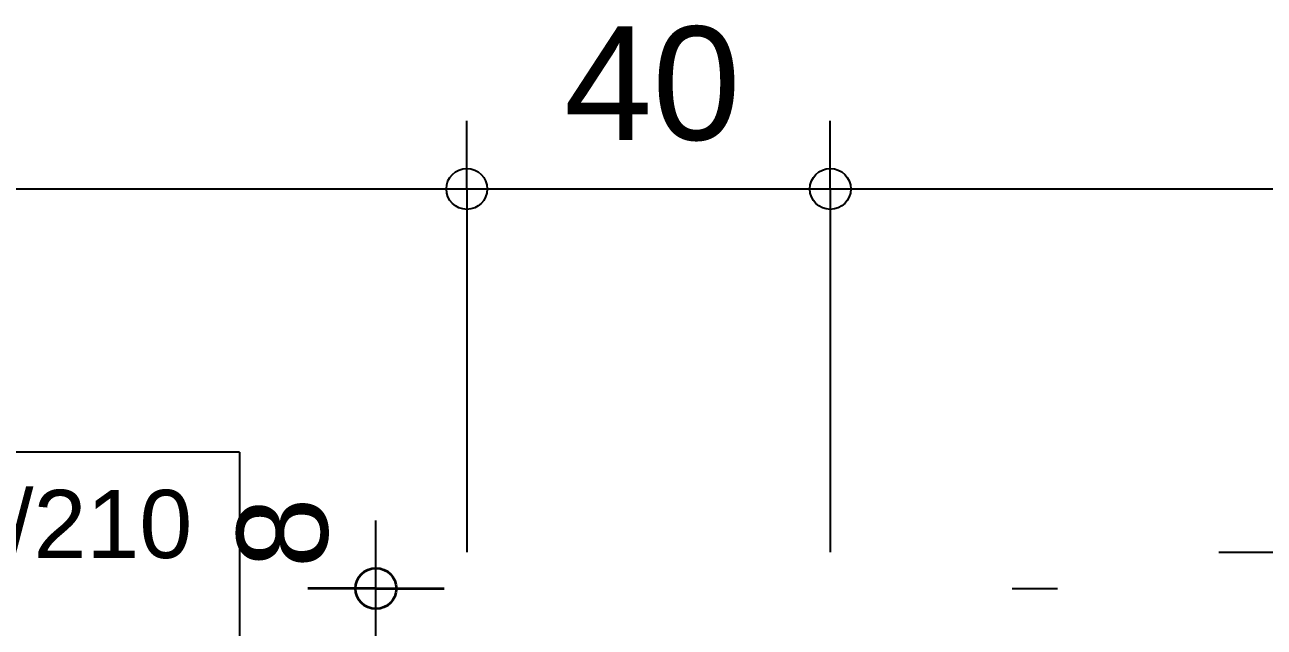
# Model space of a CAD drawing. Header units: centimetres. Extents: x 0.3 to 84.3, y 0.3 to 59.7.
# Drawn here: x 36.607 to 39.335, y 16.709 to 18.036 of the extents above; entities that cross this region are included whole.
import ezdxf

# ---------------------------------------------------------------- set-up
doc = ezdxf.new("R2010")
doc.units = ezdxf.units.CM
doc.linetypes.add('AUSGEZOGEN', pattern=[0])
doc.linetypes.add('PUNKT', pattern=[6.35, 0, -6.35])
doc.layers.add('Moebel', color=7, linetype='AUSGEZOGEN', lineweight=25, true_color=0xababab)
for name, color, linetype, lineweight in [('Oeffnungsrichtung Fenster', 7, 'AUSGEZOGEN', 25), ('Vorhangbrett', 7, 'AUSGEZOGEN', 25), ('Werkplan- Ausfuehrungsmasse', 7, 'AUSGEZOGEN', 25)]:
    doc.layers.add(name, color=color, linetype=linetype, lineweight=lineweight)
doc.styles.add('ARIAL', font='ARIAL.TTF')

msp = doc.modelspace()

# ---------------------------------------------------------------- linework, layer by layer
at = {"layer": 'Moebel', "color": 253, "linetype": 'AUSGEZOGEN', "lineweight": 25, "true_color": 0xababab}
for q in [(32.88, 17.094), (37.08, 16.294)]:
    msp.add_line((37.08, 17.094), q, dxfattribs=at)
at = {"layer": 'Oeffnungsrichtung Fenster', "color": 7, "linetype": 'AUSGEZOGEN', "lineweight": 25}
msp.add_line((39.235, 16.874), (40.235, 16.874), dxfattribs=at)
at = {"layer": 'Vorhangbrett', "color": 191, "linetype": 'AUSGEZOGEN', "lineweight": 25, "true_color": 0xbe96ea}
for p, q in [((37.38, 16.794), (37.38, 16.944)), ((37.38, 16.634), (37.38, 16.794))]:
    msp.add_line(p, q, dxfattribs=at)
at = {"layer": 'Vorhangbrett', "color": 191, "linetype": 'PUNKT', "lineweight": 25, "true_color": 0xbe96ea}
msp.add_line((32.33, 16.794), (46.91, 16.794), dxfattribs=at)
at = {"layer": 'Vorhangbrett', "color": 191, "linetype": 'AUSGEZOGEN', "lineweight": 35, "true_color": 0xbe96ea}
for q in [(37.23, 16.794), (37.53, 16.794)]:
    msp.add_line((37.38, 16.794), q, dxfattribs=at)
msp.add_circle((37.38, 16.794), 0.045, dxfattribs=at)
at = {"layer": 'Werkplan- Ausfuehrungsmasse', "color": 7, "linetype": 'AUSGEZOGEN', "lineweight": 25}
for p, q in [((37.58, 17.674), (37.58, 17.824)), ((38.38, 17.674), (38.38, 17.824)), ((37.58, 17.674), (37.58, 17.524)), ((37.58, 17.674), (38.38, 17.674)), ((38.38, 17.674), (38.38, 17.524)), ((38.38, 17.674), (44.97, 17.674))]:
    msp.add_line(p, q, dxfattribs=at)
for points in [[(32.38, 17.674), (32.7961, 17.674), (32.7961, 17.674), (34.8963, 17.674), (34.8963, 17.674), (36.171, 17.674), (36.171, 17.674), (37.58, 17.674)], [(37.58, 17.674), (37.58, 17.6274), (37.58, 17.6274), (37.58, 17.5933), (37.58, 17.5933), (37.58, 17.4416), (37.58, 17.4416), (37.58, 16.874)], [(38.38, 17.674), (38.38, 17.6143), (38.38, 17.6143), (38.38, 17.5762), (38.38, 17.5762), (38.38, 17.4062), (38.38, 17.4062), (38.38, 16.874)]]:
    msp.add_lwpolyline(points, dxfattribs=at)
for centre in [(37.58, 17.674), (38.38, 17.674)]:
    msp.add_circle(centre, 0.045, dxfattribs=at)

# ---------------------------------------------------------------- texts
at = {"layer": 'Moebel', "color": 253, "linetype": 'AUSGEZOGEN', "lineweight": 25, "true_color": 0xababab, "insert": (36.335, 16.859), "char_height": 0.15, "width": 0.075, "attachment_point": 7, "style": 'ARIAL'}
msp.add_mtext('40/210', dxfattribs=at)
at = {"layer": 'Vorhangbrett', "color": 191, "linetype": 'AUSGEZOGEN', "lineweight": 35, "true_color": 0xbe96ea, "insert": (37.2766, 16.839), "char_height": 0.2, "width": 0.1, "attachment_point": 7, "rotation": 90, "style": 'ARIAL'}
msp.add_mtext('8', dxfattribs=at)
at = {"layer": 'Werkplan- Ausfuehrungsmasse', "color": 7, "linetype": 'AUSGEZOGEN', "lineweight": 50, "insert": (37.7941, 17.7783), "char_height": 0.25, "width": 0.125, "attachment_point": 7, "style": 'ARIAL'}
msp.add_mtext('40', dxfattribs=at)

doc.saveas('drawing.dxf')
